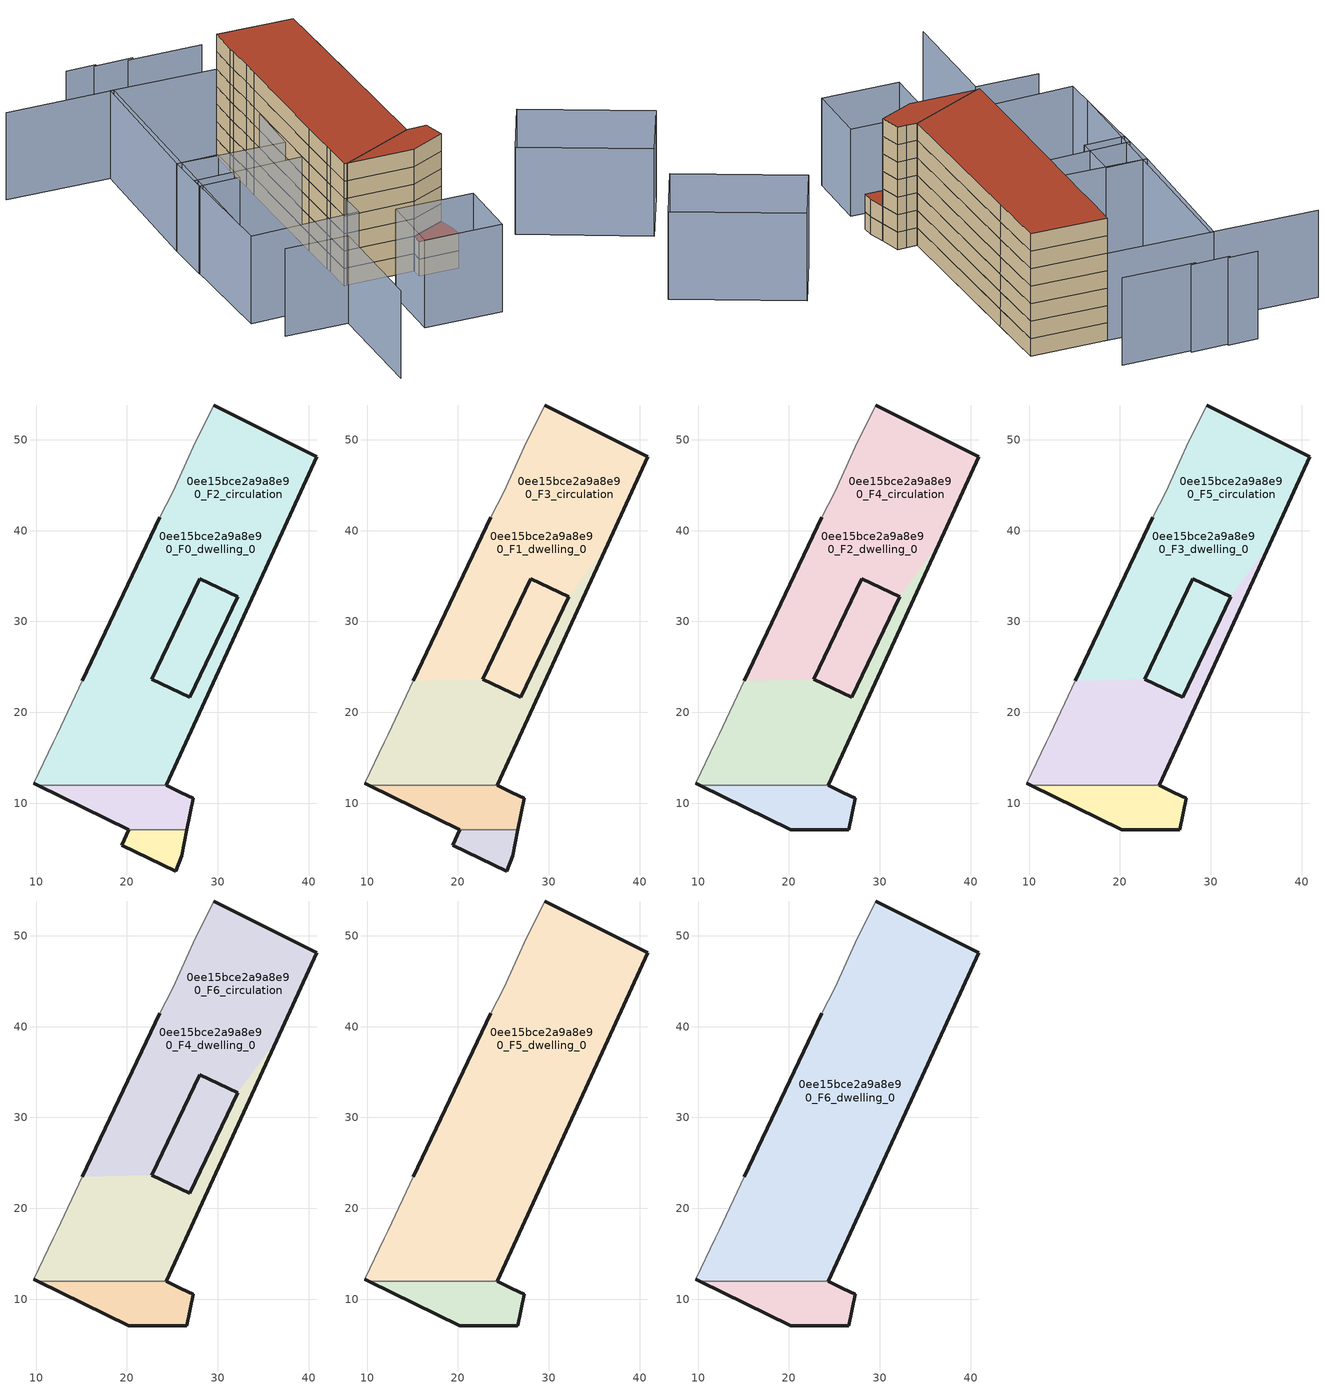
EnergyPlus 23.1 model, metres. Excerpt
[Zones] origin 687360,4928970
0ee15bce2a9a8e90_F0_dwelling_0
 floor ground (EU_floor_Construction): 32.21,32.73 26.93,21.63 22.72,23.63 28,34.73 z0; 36.47,38.49 24.32,11.96 10.2,11.96 9.75,12.18 11.9,16.72 12.32,17.61 15.09,23.47 22.72,23.63 26.93,21.63 32.21,32.73 z0; 40.89,48.14 36.47,38.49 32.21,32.73 28,34.73 22.72,23.63 15.09,23.47 23.62,41.49 25.02,44.22 26.78,48.15 27.28,49.22 29.57,53.83 z0
 wall outside (EU_wall_Construction): 9.75,12.18 10.2,11.96 / 24.32,11.96 36.47,38.49 40.89,48.14 29.57,53.83 / 23.62,41.49 15.09,23.47 z0:3
 wall adiabatic (EU_wall_Construction): 29.57,53.83 27.28,49.22 26.78,48.15 25.02,44.22 23.62,41.49 / 15.09,23.47 12.32,17.61 11.9,16.72 9.75,12.18 z0:3
 wall to 0ee15bce2a9a8e90_F0_dwelling_1 (EU_wall_Construction): 10.2,11.96 24.32,11.96 z0:3
0ee15bce2a9a8e90_F0_dwelling_1
 floor ground (EU_floor_Construction): 27.28,10.56 26.6,7.06 20.22,7.06 10.2,11.96 24.32,11.96 25.97,11.15 z0
 wall outside (EU_wall_Construction): 10.2,11.96 20.22,7.06 / 26.6,7.06 27.28,10.56 25.97,11.15 24.32,11.96 z0:3
 wall to 0ee15bce2a9a8e90_F0_dwelling_2 (EU_wall_Construction): 20.22,7.06 26.6,7.06 z0:3
0ee15bce2a9a8e90_F0_dwelling_2
 floor ground (EU_floor_Construction): 26.6,7.06 26.04,4.2 25.36,2.53 19.43,5.39 20.22,7.06 z0
 wall outside (EU_wall_Construction): 20.22,7.06 19.43,5.39 25.36,2.53 26.04,4.2 26.6,7.06 z0:3
0ee15bce2a9a8e90_F2_circulation
 floor ground (EU_floor_Construction): 32.21,32.73 26.93,21.63 22.72,23.63 28,34.73 z0; 36.47,38.49 24.32,11.96 10.2,11.96 9.75,12.18 11.9,16.72 12.32,17.61 15.09,23.47 22.72,23.63 26.93,21.63 32.21,32.73 z0; 40.89,48.14 36.47,38.49 32.21,32.73 28,34.73 22.72,23.63 15.09,23.47 23.62,41.49 25.02,44.22 26.78,48.15 27.28,49.22 29.57,53.83 z0
 wall outside (EU_wall_Construction): 32.21,32.73 28,34.73 22.72,23.63 26.93,21.63 32.21,32.73 z0:3
0ee15bce2a9a8e90_F1_dwelling_0
 floor outside (EU_floor_Construction): 36.47,38.49 24.32,11.96 10.2,11.96 9.75,12.18 11.9,16.72 12.32,17.61 15.09,23.47 22.72,23.63 26.93,21.63 32.21,32.73 z3; 40.89,48.14 36.47,38.49 32.21,32.73 28,34.73 22.72,23.63 15.09,23.47 23.62,41.49 25.02,44.22 26.78,48.15 27.28,49.22 29.57,53.83 z3; 32.21,32.73 26.93,21.63 22.72,23.63 28,34.73 z3
 wall outside (EU_wall_Construction): 9.75,12.18 10.2,11.96 / 24.32,11.96 36.47,38.49 40.89,48.14 29.57,53.83 / 23.62,41.49 15.09,23.47 z3:6
 wall adiabatic (EU_wall_Construction): 29.57,53.83 27.28,49.22 26.78,48.15 25.02,44.22 23.62,41.49 / 15.09,23.47 12.32,17.61 11.9,16.72 9.75,12.18 z3:6
 wall to 0ee15bce2a9a8e90_F1_dwelling_1 (EU_wall_Construction): 10.2,11.96 24.32,11.96 z3:6
0ee15bce2a9a8e90_F1_dwelling_1
 floor to 0ee15bce2a9a8e90_F0_dwelling_1 (EU_floor_Construction): 27.28,10.56 26.6,7.06 20.22,7.06 10.2,11.96 24.32,11.96 25.97,11.15 z3
 wall outside (EU_wall_Construction): 10.2,11.96 20.22,7.06 / 26.6,7.06 27.28,10.56 25.97,11.15 24.32,11.96 z3:6
 wall to 0ee15bce2a9a8e90_F1_dwelling_2 (EU_wall_Construction): 20.22,7.06 26.6,7.06 z3:6
0ee15bce2a9a8e90_F1_dwelling_2
 floor to 0ee15bce2a9a8e90_F0_dwelling_2 (EU_floor_Construction): 26.6,7.06 26.04,4.2 25.36,2.53 19.43,5.39 20.22,7.06 z3
 wall outside (EU_wall_Construction): 20.22,7.06 19.43,5.39 25.36,2.53 26.04,4.2 26.6,7.06 z3:6
 roof outside (EU_roof_Construction): 25.36,2.53 26.04,4.2 26.6,7.06 20.22,7.06 19.43,5.39 z6
0ee15bce2a9a8e90_F3_circulation
 floor to 0ee15bce2a9a8e90_F2_circulation (EU_floor_Construction): 32.21,32.73 26.93,21.63 22.72,23.63 28,34.73 z3; 36.47,38.49 24.32,11.96 10.2,11.96 9.75,12.18 11.9,16.72 12.32,17.61 15.09,23.47 22.72,23.63 26.93,21.63 32.21,32.73 z3; 40.89,48.14 36.47,38.49 32.21,32.73 28,34.73 22.72,23.63 15.09,23.47 23.62,41.49 25.02,44.22 26.78,48.15 27.28,49.22 29.57,53.83 z3
 wall outside (EU_wall_Construction): 32.21,32.73 28,34.73 22.72,23.63 26.93,21.63 32.21,32.73 z3:6
0ee15bce2a9a8e90_F2_dwelling_0
 floor outside (EU_floor_Construction): 36.47,38.49 24.32,11.96 10.2,11.96 9.75,12.18 11.9,16.72 12.32,17.61 15.09,23.47 22.72,23.63 26.93,21.63 32.21,32.73 z6; 40.89,48.14 36.47,38.49 32.21,32.73 28,34.73 22.72,23.63 15.09,23.47 23.62,41.49 25.02,44.22 26.78,48.15 27.28,49.22 29.57,53.83 z6; 32.21,32.73 26.93,21.63 22.72,23.63 28,34.73 z6
 wall outside (EU_wall_Construction): 9.75,12.18 10.2,11.96 / 24.32,11.96 36.47,38.49 40.89,48.14 29.57,53.83 / 23.62,41.49 15.09,23.47 z6:9
 wall adiabatic (EU_wall_Construction): 29.57,53.83 27.28,49.22 26.78,48.15 25.02,44.22 23.62,41.49 / 15.09,23.47 12.32,17.61 11.9,16.72 9.75,12.18 z6:9
 wall to 0ee15bce2a9a8e90_F2_dwelling_1 (EU_wall_Construction): 10.2,11.96 24.32,11.96 z6:9
0ee15bce2a9a8e90_F2_dwelling_1
 floor to 0ee15bce2a9a8e90_F1_dwelling_1 (EU_floor_Construction): 27.28,10.56 26.6,7.06 20.22,7.06 10.2,11.96 24.32,11.96 25.97,11.15 z6
 wall outside (EU_wall_Construction): 10.2,11.96 20.22,7.06 26.6,7.06 27.28,10.56 25.97,11.15 24.32,11.96 z6:9
0ee15bce2a9a8e90_F4_circulation
 floor to 0ee15bce2a9a8e90_F3_circulation (EU_floor_Construction): 32.21,32.73 26.93,21.63 22.72,23.63 28,34.73 z6; 36.47,38.49 24.32,11.96 10.2,11.96 9.75,12.18 11.9,16.72 12.32,17.61 15.09,23.47 22.72,23.63 26.93,21.63 32.21,32.73 z6; 40.89,48.14 36.47,38.49 32.21,32.73 28,34.73 22.72,23.63 15.09,23.47 23.62,41.49 25.02,44.22 26.78,48.15 27.28,49.22 29.57,53.83 z6
 wall outside (EU_wall_Construction): 32.21,32.73 28,34.73 22.72,23.63 26.93,21.63 32.21,32.73 z6:9
0ee15bce2a9a8e90_F3_dwelling_0
 floor outside (EU_floor_Construction): 36.47,38.49 24.32,11.96 10.2,11.96 9.75,12.18 11.9,16.72 12.32,17.61 15.09,23.47 22.72,23.63 26.93,21.63 32.21,32.73 z9; 40.89,48.14 36.47,38.49 32.21,32.73 28,34.73 22.72,23.63 15.09,23.47 23.62,41.49 25.02,44.22 26.78,48.15 27.28,49.22 29.57,53.83 z9; 32.21,32.73 26.93,21.63 22.72,23.63 28,34.73 z9
 wall outside (EU_wall_Construction): 9.75,12.18 10.2,11.96 / 24.32,11.96 36.47,38.49 40.89,48.14 29.57,53.83 / 23.62,41.49 15.09,23.47 z9:12
 wall adiabatic (EU_wall_Construction): 29.57,53.83 27.28,49.22 26.78,48.15 25.02,44.22 23.62,41.49 / 15.09,23.47 12.32,17.61 11.9,16.72 9.75,12.18 z9:12
 wall to 0ee15bce2a9a8e90_F3_dwelling_1 (EU_wall_Construction): 10.2,11.96 24.32,11.96 z9:12
0ee15bce2a9a8e90_F3_dwelling_1
 floor to 0ee15bce2a9a8e90_F2_dwelling_1 (EU_floor_Construction): 27.28,10.56 26.6,7.06 20.22,7.06 10.2,11.96 24.32,11.96 25.97,11.15 z9
 wall outside (EU_wall_Construction): 10.2,11.96 20.22,7.06 26.6,7.06 27.28,10.56 25.97,11.15 24.32,11.96 z9:12
0ee15bce2a9a8e90_F5_circulation
 floor to 0ee15bce2a9a8e90_F4_circulation (EU_floor_Construction): 32.21,32.73 26.93,21.63 22.72,23.63 28,34.73 z9; 36.47,38.49 24.32,11.96 10.2,11.96 9.75,12.18 11.9,16.72 12.32,17.61 15.09,23.47 22.72,23.63 26.93,21.63 32.21,32.73 z9; 40.89,48.14 36.47,38.49 32.21,32.73 28,34.73 22.72,23.63 15.09,23.47 23.62,41.49 25.02,44.22 26.78,48.15 27.28,49.22 29.57,53.83 z9
 wall outside (EU_wall_Construction): 32.21,32.73 28,34.73 22.72,23.63 26.93,21.63 32.21,32.73 z9:12
0ee15bce2a9a8e90_F4_dwelling_0
 floor outside (EU_floor_Construction): 36.47,38.49 24.32,11.96 10.2,11.96 9.75,12.18 11.9,16.72 12.32,17.61 15.09,23.47 22.72,23.63 26.93,21.63 32.21,32.73 z12; 40.89,48.14 36.47,38.49 32.21,32.73 28,34.73 22.72,23.63 15.09,23.47 23.62,41.49 25.02,44.22 26.78,48.15 27.28,49.22 29.57,53.83 z12; 32.21,32.73 26.93,21.63 22.72,23.63 28,34.73 z12
 wall outside (EU_wall_Construction): 9.75,12.18 10.2,11.96 / 24.32,11.96 36.47,38.49 40.89,48.14 29.57,53.83 / 23.62,41.49 15.09,23.47 z12:15
 wall adiabatic (EU_wall_Construction): 29.57,53.83 27.28,49.22 26.78,48.15 25.02,44.22 23.62,41.49 / 15.09,23.47 12.32,17.61 11.9,16.72 9.75,12.18 z12:15
 wall to 0ee15bce2a9a8e90_F4_dwelling_1 (EU_wall_Construction): 10.2,11.96 24.32,11.96 z12:15
0ee15bce2a9a8e90_F4_dwelling_1
 floor to 0ee15bce2a9a8e90_F3_dwelling_1 (EU_floor_Construction): 27.28,10.56 26.6,7.06 20.22,7.06 10.2,11.96 24.32,11.96 25.97,11.15 z12
 wall outside (EU_wall_Construction): 10.2,11.96 20.22,7.06 26.6,7.06 27.28,10.56 25.97,11.15 24.32,11.96 z12:15
0ee15bce2a9a8e90_F6_circulation
 floor to 0ee15bce2a9a8e90_F5_circulation (EU_floor_Construction): 32.21,32.73 26.93,21.63 22.72,23.63 28,34.73 z12; 36.47,38.49 24.32,11.96 10.2,11.96 9.75,12.18 11.9,16.72 12.32,17.61 15.09,23.47 22.72,23.63 26.93,21.63 32.21,32.73 z12; 40.89,48.14 36.47,38.49 32.21,32.73 28,34.73 22.72,23.63 15.09,23.47 23.62,41.49 25.02,44.22 26.78,48.15 27.28,49.22 29.57,53.83 z12
 wall outside (EU_wall_Construction): 32.21,32.73 28,34.73 22.72,23.63 26.93,21.63 32.21,32.73 z12:15
 roof outside (EU_roof_Construction): 32.21,32.73 36.47,38.49 40.89,48.14 29.57,53.83 27.28,49.22 26.78,48.15 25.02,44.22 23.62,41.49 15.09,23.47 22.72,23.63 28,34.73 z15; 26.93,21.63 32.21,32.73 28,34.73 22.72,23.63 z15; 24.32,11.96 36.47,38.49 32.21,32.73 26.93,21.63 22.72,23.63 15.09,23.47 12.32,17.61 11.9,16.72 9.75,12.18 10.2,11.96 z15
0ee15bce2a9a8e90_F5_dwelling_0
 floor to 0ee15bce2a9a8e90_F4_dwelling_0 (EU_floor_Construction): 36.47,38.49 24.32,11.96 10.2,11.96 9.75,12.18 11.9,16.72 12.32,17.61 15.09,23.47 22.72,23.63 26.93,21.63 32.21,32.73 z15; 40.89,48.14 36.47,38.49 32.21,32.73 28,34.73 22.72,23.63 15.09,23.47 23.62,41.49 25.02,44.22 26.78,48.15 27.28,49.22 29.57,53.83 z15; 32.21,32.73 26.93,21.63 22.72,23.63 28,34.73 z15
 wall outside (EU_wall_Construction): 9.75,12.18 10.2,11.96 / 24.32,11.96 36.47,38.49 40.89,48.14 29.57,53.83 / 23.62,41.49 15.09,23.47 z15:18
 wall adiabatic (EU_wall_Construction): 29.57,53.83 27.28,49.22 26.78,48.15 25.02,44.22 23.62,41.49 / 15.09,23.47 12.32,17.61 11.9,16.72 9.75,12.18 z15:18
 wall to 0ee15bce2a9a8e90_F5_dwelling_1 (EU_wall_Construction): 10.2,11.96 24.32,11.96 z15:18
0ee15bce2a9a8e90_F5_dwelling_1
 floor to 0ee15bce2a9a8e90_F4_dwelling_1 (EU_floor_Construction): 27.28,10.56 26.6,7.06 20.22,7.06 10.2,11.96 24.32,11.96 25.97,11.15 z15
 wall outside (EU_wall_Construction): 10.2,11.96 20.22,7.06 26.6,7.06 27.28,10.56 25.97,11.15 24.32,11.96 z15:18
0ee15bce2a9a8e90_F6_dwelling_0
 floor to 0ee15bce2a9a8e90_F5_dwelling_0 (EU_floor_Construction): 40.89,48.14 36.47,38.49 24.32,11.96 10.2,11.96 9.75,12.18 11.9,16.72 12.32,17.61 15.09,23.47 23.62,41.49 25.02,44.22 26.78,48.15 27.28,49.22 29.57,53.83 z18
 wall outside (EU_wall_Construction): 9.75,12.18 10.2,11.96 / 24.32,11.96 36.47,38.49 40.89,48.14 29.57,53.83 / 23.62,41.49 15.09,23.47 z18:21
 wall adiabatic (EU_wall_Construction): 29.57,53.83 27.28,49.22 26.78,48.15 25.02,44.22 23.62,41.49 / 15.09,23.47 12.32,17.61 11.9,16.72 9.75,12.18 z18:21
 wall to 0ee15bce2a9a8e90_F6_dwelling_1 (EU_wall_Construction): 10.2,11.96 24.32,11.96 z18:21
 roof outside (EU_roof_Construction): 24.32,11.96 36.47,38.49 40.89,48.14 29.57,53.83 27.28,49.22 26.78,48.15 25.02,44.22 23.62,41.49 15.09,23.47 12.32,17.61 11.9,16.72 9.75,12.18 10.2,11.96 z21
0ee15bce2a9a8e90_F6_dwelling_1
 floor to 0ee15bce2a9a8e90_F5_dwelling_1 (EU_floor_Construction): 27.28,10.56 26.6,7.06 20.22,7.06 10.2,11.96 24.32,11.96 25.97,11.15 z18
 wall outside (EU_wall_Construction): 10.2,11.96 20.22,7.06 26.6,7.06 27.28,10.56 25.97,11.15 24.32,11.96 z18:21
 roof outside (EU_roof_Construction): 26.6,7.06 27.28,10.56 25.97,11.15 24.32,11.96 10.2,11.96 20.22,7.06 z21
shading: -8.4,8.66 0.95,4.04 / 0.95,4.04 -7.69,-13.47 / -1.62,69.48 14.35,61.48 / 14.35,61.48 -6.42,20.03 / 34.32,60.7 23.31,66.11 / 24.32,66.06 18.52,68.78 / 18.97,68.92 14.53,71.02 / 18.72,-11.6 7.25,-5.87 / 7.25,-5.87 12.16,3.95 / 12.16,3.95 23.63,-1.79 / 23.63,-1.79 18.72,-11.6 / 52.3,-13.61 39.18,2.93 / 39.18,2.93 48.84,10.6 / 48.84,10.6 61.96,-5.94 / 61.96,-5.94 52.3,-13.61 / 16.17,25.84 7.9,7.7 / 7.9,7.7 -8.62,15.24 / -8.62,15.24 -0.35,33.37 / -0.35,33.37 16.17,25.84 / 2.15,38.91 8.35,36 / 8.35,36 4.94,28.74 / 4.94,28.74 -1.26,31.65 / -1.26,31.65 2.15,38.91 / 29.87,53.68 18.1,30.73 / 18.1,30.73 2.15,38.91 / 2.15,38.91 13.92,61.86 / 13.92,61.86 29.87,53.68 z0:15
[Building]
EU S2 Campaign: North Axis=0; Terrain=City; Solar Distribution=FullExterior
[Site:Location]
Bologna: Latitude=44.5; Longitude=11.25; Time Zone=1; Elevation=37
[SizingPeriod:WeatherFileDays]
AnnualSizingPeriod: Begin Month=1; Begin Day of Month=1; End Month=12; End Day of Month=31; Day of Week for Start Day=Monday; Use Weather File Daylight Saving Period=No; Use Weather File Rain and Snow Indicators=No
[MATERIAL]
EU_InternalMass_Material: Roughness=MediumRough; Thickness=0.1; Conductivity=1; Density=1800; Specific Heat=900; Thermal Absorptance=0.9; Solar Absorptance=0.7; Visible Absorptance=0.7
[MATERIAL:NOMASS] Roughness=MediumRough; Thermal Absorptance=0.9; Solar Absorptance=0.7; Visible Absorptance=0.7
Name | Thermal Resistance
EU_wall_NoMass | 0.905828
EU_roof_NoMass | 0.37593
EU_floor_NoMass | 0.67114
[CONSTRUCTION]
EU_wall_Construction: EU_wall_NoMass
EU_roof_Construction: EU_roof_NoMass
EU_floor_Construction: EU_floor_NoMass
EU_InternalMass_Construction: EU_InternalMass_Material
[ZONE] Type=1; Multiplier=1; Ceiling Height=autocalculate; Floor Area=autocalculate; Part of Total Floor Area=Yes
Name | Volume
0ee15bce2a9a8e90_F0_dwelling_0; 0ee15bce2a9a8e90_F1_dwelling_0; 0ee15bce2a9a8e90_F2_dwelling_0; 0ee15bce2a9a8e90_F3_dwelling_0; 0ee15bce2a9a8e90_F4_dwelling_0; 0ee15bce2a9a8e90_F5_dwelling_0; 0ee15bce2a9a8e90_F6_dwelling_0; 0ee15bce2a9a8e90_F2_circulation; 0ee15bce2a9a8e90_F3_circulation; 0ee15bce2a9a8e90_F4_circulation; 0ee15bce2a9a8e90_F5_circulation; 0ee15bce2a9a8e90_F6_circulation | 1682.18
0ee15bce2a9a8e90_F0_dwelling_1; 0ee15bce2a9a8e90_F1_dwelling_1; 0ee15bce2a9a8e90_F2_dwelling_1; 0ee15bce2a9a8e90_F3_dwelling_1; 0ee15bce2a9a8e90_F4_dwelling_1; 0ee15bce2a9a8e90_F5_dwelling_1; 0ee15bce2a9a8e90_F6_dwelling_1 | 167.484
0ee15bce2a9a8e90_F0_dwelling_2 | 63.0952
0ee15bce2a9a8e90_F1_dwelling_2 | 63.0959
[INTERNALMASS] Construction=EU_InternalMass_Construction
Name | Zone or ZoneList | Surface Area
0ee15bce2a9a8e90_F0_dwelling_0_EU_InternalMass | 0ee15bce2a9a8e90_F0_dwelling_0 | 560.728
0ee15bce2a9a8e90_F0_dwelling_1_EU_InternalMass | 0ee15bce2a9a8e90_F0_dwelling_1 | 55.8284
0ee15bce2a9a8e90_F0_dwelling_2_EU_InternalMass | 0ee15bce2a9a8e90_F0_dwelling_2 | 21.0316
0ee15bce2a9a8e90_F1_dwelling_0_EU_InternalMass | 0ee15bce2a9a8e90_F1_dwelling_0 | 560.728
0ee15bce2a9a8e90_F1_dwelling_1_EU_InternalMass | 0ee15bce2a9a8e90_F1_dwelling_1 | 55.8284
0ee15bce2a9a8e90_F1_dwelling_2_EU_InternalMass | 0ee15bce2a9a8e90_F1_dwelling_2 | 21.0316
0ee15bce2a9a8e90_F2_dwelling_0_EU_InternalMass | 0ee15bce2a9a8e90_F2_dwelling_0 | 289.356
0ee15bce2a9a8e90_F2_dwelling_1_EU_InternalMass | 0ee15bce2a9a8e90_F2_dwelling_1 | 289.356
0ee15bce2a9a8e90_F3_dwelling_0_EU_InternalMass | 0ee15bce2a9a8e90_F3_dwelling_0 | 289.356
0ee15bce2a9a8e90_F3_dwelling_1_EU_InternalMass | 0ee15bce2a9a8e90_F3_dwelling_1 | 289.356
0ee15bce2a9a8e90_F4_dwelling_0_EU_InternalMass | 0ee15bce2a9a8e90_F4_dwelling_0 | 289.356
0ee15bce2a9a8e90_F4_dwelling_1_EU_InternalMass | 0ee15bce2a9a8e90_F4_dwelling_1 | 289.356
0ee15bce2a9a8e90_F5_dwelling_0_EU_InternalMass | 0ee15bce2a9a8e90_F5_dwelling_0 | 289.356
0ee15bce2a9a8e90_F5_dwelling_1_EU_InternalMass | 0ee15bce2a9a8e90_F5_dwelling_1 | 289.356
0ee15bce2a9a8e90_F6_dwelling_0_EU_InternalMass | 0ee15bce2a9a8e90_F6_dwelling_0 | 289.356
0ee15bce2a9a8e90_F6_dwelling_1_EU_InternalMass | 0ee15bce2a9a8e90_F6_dwelling_1 | 289.356
[OTHEREQUIPMENT] Fuel Type=Electricity; Design Level Calculation Method=Watts/Area; Power per Zone Floor Area=1; Fraction Latent=0; Fraction Radiant=0; Fraction Lost=0; Carbon Dioxide Generation Rate=0; EndUse Subcategory=EU_Step8_InternalGains
Name | Zone or ZoneList or Space or SpaceList | Schedule
EU_Step8_InternalGain_0ee15bce2a9a8e90_F0_dwelling_0_f000 | 0ee15bce2a9a8e90_F0_dwelling_0 | EU_Step8_GainSchedule_0ee15bce2a9a8e90_F0_dwelling_0_f000
EU_Step8_InternalGain_0ee15bce2a9a8e90_F0_dwelling_1_f000 | 0ee15bce2a9a8e90_F0_dwelling_1 | EU_Step8_GainSchedule_0ee15bce2a9a8e90_F0_dwelling_1_f000
EU_Step8_InternalGain_0ee15bce2a9a8e90_F0_dwelling_2_f000 | 0ee15bce2a9a8e90_F0_dwelling_2 | EU_Step8_GainSchedule_0ee15bce2a9a8e90_F0_dwelling_2_f000
EU_Step8_InternalGain_0ee15bce2a9a8e90_F1_dwelling_0_f000 | 0ee15bce2a9a8e90_F1_dwelling_0 | EU_Step8_GainSchedule_0ee15bce2a9a8e90_F1_dwelling_0_f000
EU_Step8_InternalGain_0ee15bce2a9a8e90_F1_dwelling_1_f000 | 0ee15bce2a9a8e90_F1_dwelling_1 | EU_Step8_GainSchedule_0ee15bce2a9a8e90_F1_dwelling_1_f000
EU_Step8_InternalGain_0ee15bce2a9a8e90_F1_dwelling_2_f000 | 0ee15bce2a9a8e90_F1_dwelling_2 | EU_Step8_GainSchedule_0ee15bce2a9a8e90_F1_dwelling_2_f000
EU_Step8_InternalGain_0ee15bce2a9a8e90_F2_dwelling_0_f000 | 0ee15bce2a9a8e90_F2_dwelling_0 | EU_Step8_GainSchedule_0ee15bce2a9a8e90_F2_dwelling_0_f000
EU_Step8_InternalGain_0ee15bce2a9a8e90_F2_dwelling_1_f000 | 0ee15bce2a9a8e90_F2_dwelling_1 | EU_Step8_GainSchedule_0ee15bce2a9a8e90_F2_dwelling_1_f000
EU_Step8_InternalGain_0ee15bce2a9a8e90_F3_dwelling_0_f000 | 0ee15bce2a9a8e90_F3_dwelling_0 | EU_Step8_GainSchedule_0ee15bce2a9a8e90_F3_dwelling_0_f000
EU_Step8_InternalGain_0ee15bce2a9a8e90_F3_dwelling_1_f000 | 0ee15bce2a9a8e90_F3_dwelling_1 | EU_Step8_GainSchedule_0ee15bce2a9a8e90_F3_dwelling_1_f000
EU_Step8_InternalGain_0ee15bce2a9a8e90_F4_dwelling_0_f000 | 0ee15bce2a9a8e90_F4_dwelling_0 | EU_Step8_GainSchedule_0ee15bce2a9a8e90_F4_dwelling_0_f000
EU_Step8_InternalGain_0ee15bce2a9a8e90_F4_dwelling_1_f000 | 0ee15bce2a9a8e90_F4_dwelling_1 | EU_Step8_GainSchedule_0ee15bce2a9a8e90_F4_dwelling_1_f000
EU_Step8_InternalGain_0ee15bce2a9a8e90_F5_dwelling_0_f000 | 0ee15bce2a9a8e90_F5_dwelling_0 | EU_Step8_GainSchedule_0ee15bce2a9a8e90_F5_dwelling_0_f000
EU_Step8_InternalGain_0ee15bce2a9a8e90_F5_dwelling_1_f000 | 0ee15bce2a9a8e90_F5_dwelling_1 | EU_Step8_GainSchedule_0ee15bce2a9a8e90_F5_dwelling_1_f000
EU_Step8_InternalGain_0ee15bce2a9a8e90_F6_dwelling_0_f000 | 0ee15bce2a9a8e90_F6_dwelling_0 | EU_Step8_GainSchedule_0ee15bce2a9a8e90_F6_dwelling_0_f000
EU_Step8_InternalGain_0ee15bce2a9a8e90_F6_dwelling_1_f000 | 0ee15bce2a9a8e90_F6_dwelling_1 | EU_Step8_GainSchedule_0ee15bce2a9a8e90_F6_dwelling_1_f000
[ZONEINFILTRATION:DESIGNFLOWRATE] Schedule=EU_AlwaysOn; Design Flow Rate Calculation Method=Flow/Area; Flow Rate per Floor Area=0.0005; Constant Term Coefficient=1; Temperature Term Coefficient=0; Velocity Term Coefficient=0; Velocity Squared Term Coefficient=0
Name | Zone or ZoneList or Space or SpaceList
EU_Circulation_Infiltration_0ee15bce2a9a8e90_F2_circulation | 0ee15bce2a9a8e90_F2_circulation
EU_Circulation_Infiltration_0ee15bce2a9a8e90_F3_circulation | 0ee15bce2a9a8e90_F3_circulation
EU_Circulation_Infiltration_0ee15bce2a9a8e90_F4_circulation | 0ee15bce2a9a8e90_F4_circulation
EU_Circulation_Infiltration_0ee15bce2a9a8e90_F5_circulation | 0ee15bce2a9a8e90_F5_circulation
EU_Circulation_Infiltration_0ee15bce2a9a8e90_F6_circulation | 0ee15bce2a9a8e90_F6_circulation
[ZONEVENTILATION:DESIGNFLOWRATE] Schedule=EU_AlwaysOn; Design Flow Rate Calculation Method=AirChanges/Hour; Air Changes per Hour=0.73129; Ventilation Type=Natural; Fan Pressure Rise=0; Fan Total Efficiency=1; Constant Term Coefficient=1; Temperature Term Coefficient=0; Velocity Term Coefficient=0; Velocity Squared Term Coefficient=0; Minimum Indoor Temperature=-100; Maximum Indoor Temperature=100; Delta Temperature=-100; Minimum Outdoor Temperature=-100; Maximum Outdoor Temperature=100; Maximum Wind Speed=40
Name | Zone or ZoneList or Space or SpaceList
EU_ConstantAir_0ee15bce2a9a8e90_F0_dwelling_0 | 0ee15bce2a9a8e90_F0_dwelling_0
EU_ConstantAir_0ee15bce2a9a8e90_F0_dwelling_1 | 0ee15bce2a9a8e90_F0_dwelling_1
EU_ConstantAir_0ee15bce2a9a8e90_F0_dwelling_2 | 0ee15bce2a9a8e90_F0_dwelling_2
EU_ConstantAir_0ee15bce2a9a8e90_F1_dwelling_0 | 0ee15bce2a9a8e90_F1_dwelling_0
EU_ConstantAir_0ee15bce2a9a8e90_F1_dwelling_1 | 0ee15bce2a9a8e90_F1_dwelling_1
EU_ConstantAir_0ee15bce2a9a8e90_F1_dwelling_2 | 0ee15bce2a9a8e90_F1_dwelling_2
EU_ConstantAir_0ee15bce2a9a8e90_F2_dwelling_0 | 0ee15bce2a9a8e90_F2_dwelling_0
EU_ConstantAir_0ee15bce2a9a8e90_F2_dwelling_1 | 0ee15bce2a9a8e90_F2_dwelling_1
EU_ConstantAir_0ee15bce2a9a8e90_F3_dwelling_0 | 0ee15bce2a9a8e90_F3_dwelling_0
EU_ConstantAir_0ee15bce2a9a8e90_F3_dwelling_1 | 0ee15bce2a9a8e90_F3_dwelling_1
EU_ConstantAir_0ee15bce2a9a8e90_F4_dwelling_0 | 0ee15bce2a9a8e90_F4_dwelling_0
EU_ConstantAir_0ee15bce2a9a8e90_F4_dwelling_1 | 0ee15bce2a9a8e90_F4_dwelling_1
EU_ConstantAir_0ee15bce2a9a8e90_F5_dwelling_0 | 0ee15bce2a9a8e90_F5_dwelling_0
EU_ConstantAir_0ee15bce2a9a8e90_F5_dwelling_1 | 0ee15bce2a9a8e90_F5_dwelling_1
EU_ConstantAir_0ee15bce2a9a8e90_F6_dwelling_0 | 0ee15bce2a9a8e90_F6_dwelling_0
EU_ConstantAir_0ee15bce2a9a8e90_F6_dwelling_1 | 0ee15bce2a9a8e90_F6_dwelling_1
[HVACTEMPLATE:THERMOSTAT] Constant Heating Setpoint=20; Constant Cooling Setpoint=50
EU_HeatOnly_0ee15bce2a9a8e90_F0_dwelling_0; EU_HeatOnly_0ee15bce2a9a8e90_F0_dwelling_1; EU_HeatOnly_0ee15bce2a9a8e90_F0_dwelling_2; EU_HeatOnly_0ee15bce2a9a8e90_F1_dwelling_0; EU_HeatOnly_0ee15bce2a9a8e90_F1_dwelling_1; EU_HeatOnly_0ee15bce2a9a8e90_F1_dwelling_2; EU_HeatOnly_0ee15bce2a9a8e90_F2_dwelling_0; EU_HeatOnly_0ee15bce2a9a8e90_F2_dwelling_1; EU_HeatOnly_0ee15bce2a9a8e90_F3_dwelling_0; EU_HeatOnly_0ee15bce2a9a8e90_F3_dwelling_1; EU_HeatOnly_0ee15bce2a9a8e90_F4_dwelling_0; EU_HeatOnly_0ee15bce2a9a8e90_F4_dwelling_1; EU_HeatOnly_0ee15bce2a9a8e90_F5_dwelling_0; EU_HeatOnly_0ee15bce2a9a8e90_F5_dwelling_1; EU_HeatOnly_0ee15bce2a9a8e90_F6_dwelling_0; EU_HeatOnly_0ee15bce2a9a8e90_F6_dwelling_1
[HVACTEMPLATE:ZONE:IDEALLOADSAIRSYSTEM] System Availability Schedule=EU_AlwaysOn; Maximum Heating Supply Air Temperature=50; Minimum Cooling Supply Air Temperature=13; Maximum Heating Supply Air Humidity Ratio=0.0156; Minimum Cooling Supply Air Humidity Ratio=0.0077; Heating Limit=NoLimit; Cooling Limit=NoLimit; Heating Availability Schedule=EU_AlwaysOn; Cooling Availability Schedule=EU_CoolingOff; Dehumidification Control Type=ConstantSensibleHeatRatio; Cooling Sensible Heat Ratio=0.7; Dehumidification Setpoint=60; Humidification Control Type=None; Humidification Setpoint=30; Outdoor Air Method=None; Outdoor Air Flow Rate per Person=0.00944; Outdoor Air Flow Rate per Zone Floor Area=0; Outdoor Air Flow Rate per Zone=0; Demand Controlled Ventilation Type=None; Outdoor Air Economizer Type=NoEconomizer; Heat Recovery Type=None; Sensible Heat Recovery Effectiveness=0.7; Latent Heat Recovery Effectiveness=0.65
Name | Template Thermostat
0ee15bce2a9a8e90_F0_dwelling_0 | EU_HeatOnly_0ee15bce2a9a8e90_F0_dwelling_0
0ee15bce2a9a8e90_F0_dwelling_1 | EU_HeatOnly_0ee15bce2a9a8e90_F0_dwelling_1
0ee15bce2a9a8e90_F0_dwelling_2 | EU_HeatOnly_0ee15bce2a9a8e90_F0_dwelling_2
0ee15bce2a9a8e90_F1_dwelling_0 | EU_HeatOnly_0ee15bce2a9a8e90_F1_dwelling_0
0ee15bce2a9a8e90_F1_dwelling_1 | EU_HeatOnly_0ee15bce2a9a8e90_F1_dwelling_1
0ee15bce2a9a8e90_F1_dwelling_2 | EU_HeatOnly_0ee15bce2a9a8e90_F1_dwelling_2
0ee15bce2a9a8e90_F2_dwelling_0 | EU_HeatOnly_0ee15bce2a9a8e90_F2_dwelling_0
0ee15bce2a9a8e90_F2_dwelling_1 | EU_HeatOnly_0ee15bce2a9a8e90_F2_dwelling_1
0ee15bce2a9a8e90_F3_dwelling_0 | EU_HeatOnly_0ee15bce2a9a8e90_F3_dwelling_0
0ee15bce2a9a8e90_F3_dwelling_1 | EU_HeatOnly_0ee15bce2a9a8e90_F3_dwelling_1
0ee15bce2a9a8e90_F4_dwelling_0 | EU_HeatOnly_0ee15bce2a9a8e90_F4_dwelling_0
0ee15bce2a9a8e90_F4_dwelling_1 | EU_HeatOnly_0ee15bce2a9a8e90_F4_dwelling_1
0ee15bce2a9a8e90_F5_dwelling_0 | EU_HeatOnly_0ee15bce2a9a8e90_F5_dwelling_0
0ee15bce2a9a8e90_F5_dwelling_1 | EU_HeatOnly_0ee15bce2a9a8e90_F5_dwelling_1
0ee15bce2a9a8e90_F6_dwelling_0 | EU_HeatOnly_0ee15bce2a9a8e90_F6_dwelling_0
0ee15bce2a9a8e90_F6_dwelling_1 | EU_HeatOnly_0ee15bce2a9a8e90_F6_dwelling_1
[SIZING:ZONE] Zone Cooling Design Supply Air Temperature Input Method=SupplyAirTemperature; Zone Cooling Design Supply Air Temperature=13; Zone Heating Design Supply Air Temperature Input Method=SupplyAirTemperature; Zone Heating Design Supply Air Temperature=50; Zone Cooling Design Supply Air Humidity Ratio=0.008; Zone Heating Design Supply Air Humidity Ratio=0.008; Cooling Design Air Flow Method=DesignDay; Cooling Design Air Flow Rate=0; Cooling Minimum Air Flow per Zone Floor Area=0.000762; Cooling Minimum Air Flow=0; Cooling Minimum Air Flow Fraction=0.2; Heating Design Air Flow Method=DesignDay; Heating Design Air Flow Rate=0; Heating Maximum Air Flow per Zone Floor Area=0.002032; Heating Maximum Air Flow=0.141576; Heating Maximum Air Flow Fraction=0.3; Account for Dedicated Outdoor Air System=No; Dedicated Outdoor Air System Control Strategy=NeutralSupplyAir; Dedicated Outdoor Air Low Setpoint Temperature for Design=autosize; Dedicated Outdoor Air High Setpoint Temperature for Design=autosize; Zone Load Sizing Method=Sensible Load Only No Latent Load; Zone Latent Cooling Design Supply Air Humidity Ratio Input Method=HumidityRatioDifference; Zone Cooling Design Supply Air Humidity Ratio Difference=0.005; Zone Latent Heating Design Supply Air Humidity Ratio Input Method=HumidityRatioDifference; Zone Humidification Design Supply Air Humidity Ratio Difference=0.005
0ee15bce2a9a8e90_F0_dwelling_0; 0ee15bce2a9a8e90_F0_dwelling_1; 0ee15bce2a9a8e90_F0_dwelling_2; 0ee15bce2a9a8e90_F1_dwelling_0; 0ee15bce2a9a8e90_F1_dwelling_1; 0ee15bce2a9a8e90_F1_dwelling_2; 0ee15bce2a9a8e90_F2_dwelling_0; 0ee15bce2a9a8e90_F2_dwelling_1; 0ee15bce2a9a8e90_F3_dwelling_0; 0ee15bce2a9a8e90_F3_dwelling_1; 0ee15bce2a9a8e90_F4_dwelling_0; 0ee15bce2a9a8e90_F4_dwelling_1; 0ee15bce2a9a8e90_F5_dwelling_0; 0ee15bce2a9a8e90_F5_dwelling_1; 0ee15bce2a9a8e90_F6_dwelling_0; 0ee15bce2a9a8e90_F6_dwelling_1
[SCHEDULE:CONSTANT]
Name | Hourly Value
EU_AlwaysOn | 1
EU_CoolingOff | 0
[SCHEDULE:FILE] Column Number=1; Rows to Skip at Top=0; Number of Hours of Data=8760; Column Separator=Comma; Interpolate to Timestep=No; Minutes per Item=60; Adjust Schedule for Daylight Savings=Yes
Name | File
EU_Step8_GainSchedule_0ee15bce2a9a8e90_F0_dwelling_0_f000 | ../../schedules/0ee15bce2a9a8e90/0ee15bce2a9a8e90_F0_dwelling_0_f000_gain.csv
EU_Step8_GainSchedule_0ee15bce2a9a8e90_F0_dwelling_1_f000 | ../../schedules/0ee15bce2a9a8e90/0ee15bce2a9a8e90_F0_dwelling_1_f000_gain.csv
EU_Step8_GainSchedule_0ee15bce2a9a8e90_F0_dwelling_2_f000 | ../../schedules/0ee15bce2a9a8e90/0ee15bce2a9a8e90_F0_dwelling_2_f000_gain.csv
EU_Step8_GainSchedule_0ee15bce2a9a8e90_F1_dwelling_0_f000 | ../../schedules/0ee15bce2a9a8e90/0ee15bce2a9a8e90_F1_dwelling_0_f000_gain.csv
EU_Step8_GainSchedule_0ee15bce2a9a8e90_F1_dwelling_1_f000 | ../../schedules/0ee15bce2a9a8e90/0ee15bce2a9a8e90_F1_dwelling_1_f000_gain.csv
EU_Step8_GainSchedule_0ee15bce2a9a8e90_F1_dwelling_2_f000 | ../../schedules/0ee15bce2a9a8e90/0ee15bce2a9a8e90_F1_dwelling_2_f000_gain.csv
EU_Step8_GainSchedule_0ee15bce2a9a8e90_F2_dwelling_0_f000 | ../../schedules/0ee15bce2a9a8e90/0ee15bce2a9a8e90_F2_dwelling_0_f000_gain.csv
EU_Step8_GainSchedule_0ee15bce2a9a8e90_F2_dwelling_1_f000 | ../../schedules/0ee15bce2a9a8e90/0ee15bce2a9a8e90_F2_dwelling_1_f000_gain.csv
EU_Step8_GainSchedule_0ee15bce2a9a8e90_F3_dwelling_0_f000 | ../../schedules/0ee15bce2a9a8e90/0ee15bce2a9a8e90_F3_dwelling_0_f000_gain.csv
EU_Step8_GainSchedule_0ee15bce2a9a8e90_F3_dwelling_1_f000 | ../../schedules/0ee15bce2a9a8e90/0ee15bce2a9a8e90_F3_dwelling_1_f000_gain.csv
EU_Step8_GainSchedule_0ee15bce2a9a8e90_F4_dwelling_0_f000 | ../../schedules/0ee15bce2a9a8e90/0ee15bce2a9a8e90_F4_dwelling_0_f000_gain.csv
EU_Step8_GainSchedule_0ee15bce2a9a8e90_F4_dwelling_1_f000 | ../../schedules/0ee15bce2a9a8e90/0ee15bce2a9a8e90_F4_dwelling_1_f000_gain.csv
EU_Step8_GainSchedule_0ee15bce2a9a8e90_F5_dwelling_0_f000 | ../../schedules/0ee15bce2a9a8e90/0ee15bce2a9a8e90_F5_dwelling_0_f000_gain.csv
EU_Step8_GainSchedule_0ee15bce2a9a8e90_F5_dwelling_1_f000 | ../../schedules/0ee15bce2a9a8e90/0ee15bce2a9a8e90_F5_dwelling_1_f000_gain.csv
EU_Step8_GainSchedule_0ee15bce2a9a8e90_F6_dwelling_0_f000 | ../../schedules/0ee15bce2a9a8e90/0ee15bce2a9a8e90_F6_dwelling_0_f000_gain.csv
EU_Step8_GainSchedule_0ee15bce2a9a8e90_F6_dwelling_1_f000 | ../../schedules/0ee15bce2a9a8e90/0ee15bce2a9a8e90_F6_dwelling_1_f000_gain.csv
